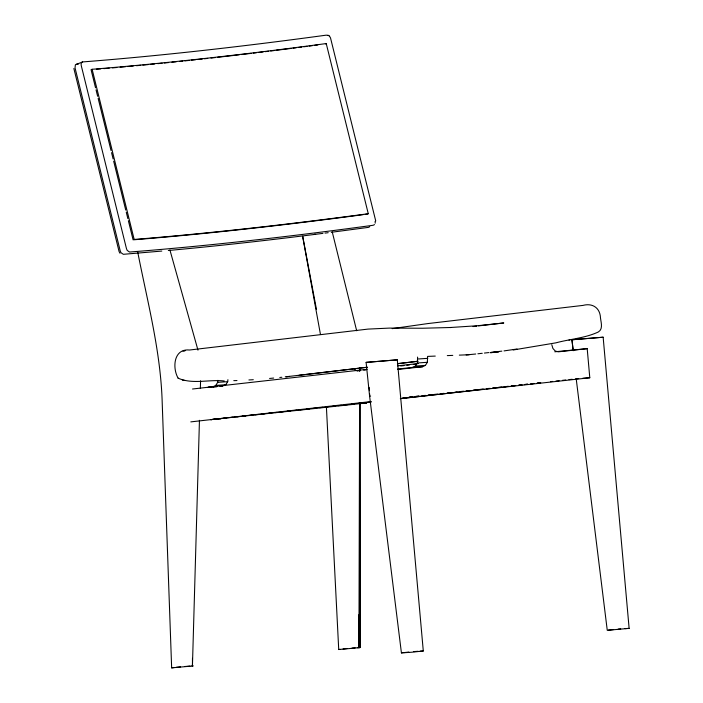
<?xml version="1.0" encoding="UTF-8"?>
<svg xmlns="http://www.w3.org/2000/svg" width="703" height="703" viewBox="0 0 703 703"><rect width="100%" height="100%" fill="white"/><g stroke="black" fill="none" stroke-linecap="round" stroke-linejoin="round"><path stroke-width="1.05" d="M359.593 402.898L358.934 647.7L338.723 649.519L326.438 407.635M359.681 371.061L359.69 367.766L359.76 371.052M192.473 658.333L192.437 666.005L171.646 667.85L162.2 402.555C160.741 351.579 147.533 302.044 137.762 252.28M199.45 420.297L192.437 666.005L193.184 665.908L191.945 665.969M200.355 388.487L200.575 380.815M211.005 387.116L207.991 387.327L212.877 386.791L215.759 385.42L217.684 382.344L217.912 380.358M223.844 385.657L225.768 384.743L227.693 381.667L227.921 379.682M397.599 369.066L412.52 367.432L415.403 366.061L417.327 362.985L417.608 357.071M398.021 369.444L422.529 366.755L425.412 365.384L427.336 362.309L427.609 356.395L435.271 356.087M327.783 35.422L326.28 35.15A1578.885 212.244 -13.9 0 1 82.603 61.926L75.388 64.755L75.036 67.892L120.248 250.953L120.986 252.693L123.333 254.31L161.813 251.068M82.603 61.926L81.61 62.488L81.117 63.832L81.258 65.616L126.478 248.686L127.208 250.426L129.554 252.034A1578.885 212.244 -13.9 0 0 373.231 225.259L374.506 224.591M369.752 226.7L368.477 227.368L331.324 232.289M325.375 43.929L326.236 43.56L368.267 213.721L367.405 214.099A1656.584 222.684 -13.9 0 1 365.235 214.389M326.236 43.56A1655.117 222.491 -13.9 0 1 92.128 69.281L91.065 69.676L95.529 87.761M368.267 213.721A1655.117 222.491 -13.9 0 1 134.168 239.451L133.095 239.846L128.368 220.698M478.523 325.902L503.796 322.958L477.311 325.744L450.034 327.528L450.649 327.501L422.617 328.239L389.321 328.099L368.047 329.092L189.511 350.015C173.562 348.319 172.182 368.064 178.149 378.188M358.732 636.716L358.934 647.7L360.2 647.516L359.989 402.661M338.723 649.519L339.997 649.335M171.646 667.85L174.318 667.534M513.199 349.98L555.95 342.836C569.931 339.048 585.098 338.178 598.323 331.983C603.288 329.109 601.012 322.457 600.494 317.984C600.125 307.65 592.26 302.861 583.007 305.401L427.872 323.573L392.204 328.635M366.114 362.379L397.309 359.831L423.294 650.996L411.554 652.243L401.422 652.911L369.602 396.176L366.114 362.379L397.309 359.831M571.952 339.76L573.191 350.639L571.952 339.76L603.148 337.212L629.132 628.377L607.26 630.292L576.232 378.996M182.982 351.175L184.054 350.938M184.221 350.902L185.249 350.674M568.955 340.094L569.702 339.936M517.039 349.013L504.025 350.902M168.316 250.496A1590.915 213.861 -13.9 0 0 315.585 234.31L322.932 233.37M325.023 233.097L328.178 232.693M370.639 396.035L369.602 396.176L369.699 393.97M603.148 337.212L572.093 339.769M402.441 652.771L401.422 652.911M473.031 326.552L476.643 326.157M285.233 376.878L367.019 367.265M397.406 363.671L418.267 361.237M490.096 352.757L498.954 351.737L491.344 352.634M299.03 375.288L367.476 367.221M397.898 363.644L417.459 361.342M286.235 376.773L289.372 376.413M357.748 370.815L359.927 370.569M363.732 370.173L365.903 369.927M400.71 365.973L403.97 365.604M406.791 365.244L409.41 364.98M413.329 364.497L415.93 364.242M365.56 402.617L366.65 402.951L210.786 419.656L221.797 418.408M351.403 404.225L354.54 403.865M361.5 403.109L358.627 403.399L366.65 402.951M364.752 402.74L371.272 402.002M400.332 398.663L484.235 389.163M486.186 388.908L490.756 388.425M492.706 388.161L509.218 386.325M511.186 386.061L515.738 385.587M518.788 385.2L522.259 384.849M524.429 384.594L527.689 384.225M534.201 383.486L530.747 383.838L534.008 383.469M537.461 383.117L540.721 382.748M192.508 389.005L367.151 369.312M397.564 365.85L418.426 363.521M190.812 421.879L371.105 401.554M402.705 397.977L407.063 397.485M409.067 397.23L412.512 396.87M415.614 396.492L419.058 396.132M422.327 395.763L425.596 395.394M428.865 395.024L431.044 394.778L428.048 395.112M466.177 354.936L475.711 354.013M477.891 353.776L482.249 353.293M484.429 353.055L488.778 352.581M490.958 352.335L495.307 351.86M497.487 351.623L501.845 351.14M220.962 386.325L222.886 386.114L219.881 386.316M554.816 351.79L587.198 348.653L589.791 377.757L400.701 398.539M587.198 348.653L558.428 351.816L555.361 351.105L552.927 348.503L551.785 344.707M403.707 397.784L405.877 397.546M409.137 397.186L412.389 396.835M415.64 396.474L418.9 396.114M422.064 395.771L425.06 395.438M434.296 394.427L437.547 394.067M440.799 393.706L444.05 393.355M447.301 392.995L450.553 392.634M454.885 392.16L457.055 391.923M460.307 391.562L463.558 391.211M466.81 390.85L470.061 390.49M473.312 390.139L476.564 389.778M479.815 389.418L483.066 389.067M486.318 388.706L489.569 388.346M492.821 387.994L494.991 387.757M498.242 387.397L501.494 387.037M504.745 386.685L507.997 386.325M511.248 385.965L514.499 385.613M518.832 385.139L521.002 384.893M524.253 384.541L527.505 384.181M537.083 383.126L540.08 382.801M550.493 381.659L552.663 381.421M555.915 381.061L559.166 380.701M562.426 380.341L565.678 379.989M568.938 379.629L572.189 379.269M575.441 378.917L578.701 378.557M210.786 419.656L220.584 418.575M222.754 418.338L226.023 417.977M230.373 417.503L232.552 417.266M236.911 416.782L239.082 416.545M242.35 416.185L245.611 415.825M248.88 415.464L252.149 415.113M255.409 414.752L258.678 414.392M261.938 414.032L265.207 413.672M268.476 413.311L271.736 412.96M275.005 412.599L277.184 412.362M280.444 412.002L283.713 411.642M286.973 411.281L290.242 410.921M294.592 410.447L296.771 410.209M300.04 409.849L303.301 409.489M306.57 409.128L309.83 408.768M313.099 408.408L316.368 408.056M319.628 407.696L322.897 407.336M326.157 406.975L328.336 406.738M332.695 406.255L334.865 406.018M338.134 405.657L341.403 405.306M344.663 404.946L347.932 404.585M351.192 404.225L354.461 403.865M343.055 648.992L347.141 648.544M403.504 652.656L408.821 652.068M608.28 630.152L613.596 629.572M176.216 667.323L180.53 666.866M269.583 378.451L273.669 378.056M279.794 377.467L281.833 377.274M618.201 629.097L620.705 628.895M352.001 648.061L355.182 647.841M184.959 666.497L189.951 666.119M413.716 651.593L418.083 651.294M213.018 386.966L217.034 386.676M417.775 359.013L427.784 358.337M417.327 362.985L427.336 362.309M415.403 366.061L425.412 365.384M412.52 367.432L422.529 366.755M217.684 382.344L227.693 381.667M215.759 385.42L225.768 384.743M212.877 386.791L216.876 386.518M582.787 378.232L589.791 377.757M624.993 628.605L629.132 628.377M357.326 647.691L360.2 647.516M420.227 651.145L423.294 650.996M248.915 379.954L253.291 379.717M447.301 355.604L452.776 355.384M459.34 355.129L469.182 354.734M233.791 380.648L236.973 380.551M224.248 380.964C209.257 379.269 192.147 384.638 178.061 378.126M314.399 234.284L315.585 234.31M182.385 380.077L184.59 380.428M357.765 370.947L355.718 370.463L353.89 368.513M329.391 36.09L330.515 37.9L375.736 220.97M327.941 35.15L329.628 36.248M119.976 253.229L119.088 251.569L73.868 68.507M169.924 249.996L197.974 350.164M332.255 231.972L356.676 330.779M92.128 69.281L134.168 239.451M96.056 89.887L97.629 96.267M98.156 98.394L111.03 150.504M111.557 152.63L113.13 159.01M113.658 161.136L125.74 210.065M126.268 212.192L127.841 218.571M302.685 236.252L316.447 309.329M302.642 236.366L320.445 334.364M220.751 418.522L220.795 418.979M369.163 387.406L369.426 390.692M375.138 221.34L375.2 223.159M358.89 617.981L359.567 647.63L358.89 614.694M359.962 367.528L359.962 369.716M359.795 402.872L359.998 647.568M78.464 64.035A1590.915 213.861 -13.9 0 1 76.372 64.201M317.791 44.939A1656.584 222.684 -13.9 0 1 314.549 45.37M312.396 45.66A1656.584 222.684 -13.9 0 1 309.162 46.082M307.018 46.363A1656.584 222.684 -13.9 0 1 303.793 46.785M301.657 47.066A1656.584 222.684 -13.9 0 1 298.441 47.479M296.306 47.751A1656.584 222.684 -13.9 0 1 293.107 48.164M290.98 48.437A1656.584 222.684 -13.9 0 1 276.174 50.308M274.021 50.581A1656.584 222.684 -13.9 0 1 270.725 50.994M268.537 51.257A1656.584 222.684 -13.9 0 1 265.259 51.67M263.08 51.934A1656.584 222.684 -13.9 0 1 258.722 52.47M256.551 52.734A1656.584 222.684 -13.9 0 1 253.3 53.12M251.129 53.384A1656.584 222.684 -13.9 0 1 241.437 54.544M239.284 54.79A1656.584 222.684 -13.9 0 1 217.622 57.295M215.417 57.549A1656.584 222.684 -13.9 0 1 211.014 58.041M207.719 58.402A1656.584 222.684 -13.9 0 1 204.432 58.771M202.253 59.008A1656.584 222.684 -13.9 0 1 197.894 59.483M195.724 59.72A1656.584 222.684 -13.9 0 1 191.383 60.186M189.221 60.423A1656.584 222.684 -13.9 0 1 184.915 60.88M182.762 61.108A1656.584 222.684 -13.9 0 1 179.546 61.442M176.26 61.785A1656.584 222.684 -13.9 0 1 171.892 62.233M168.632 62.567A1656.584 222.684 -13.9 0 1 164.291 63.006M162.129 63.226A1656.584 222.684 -13.9 0 1 157.815 63.657M154.59 63.973A1656.584 222.684 -13.9 0 1 150.301 64.395M148.166 64.597A1656.584 222.684 -13.9 0 1 142.841 65.115M140.723 65.317A1656.584 222.684 -13.9 0 1 136.487 65.713M133.28 66.012A1656.584 222.684 -13.9 0 1 127.77 66.521M125.573 66.715A1656.584 222.684 -13.9 0 1 120.099 67.207M116.83 67.497A1656.584 222.684 -13.9 0 1 112.489 67.883M109.246 68.165A1656.584 222.684 -13.9 0 1 103.859 68.622M100.643 68.894A1656.584 222.684 -13.9 0 1 96.373 69.246M363.073 214.679A1656.584 222.684 -13.9 0 1 134.159 239.758"/></g></svg>
